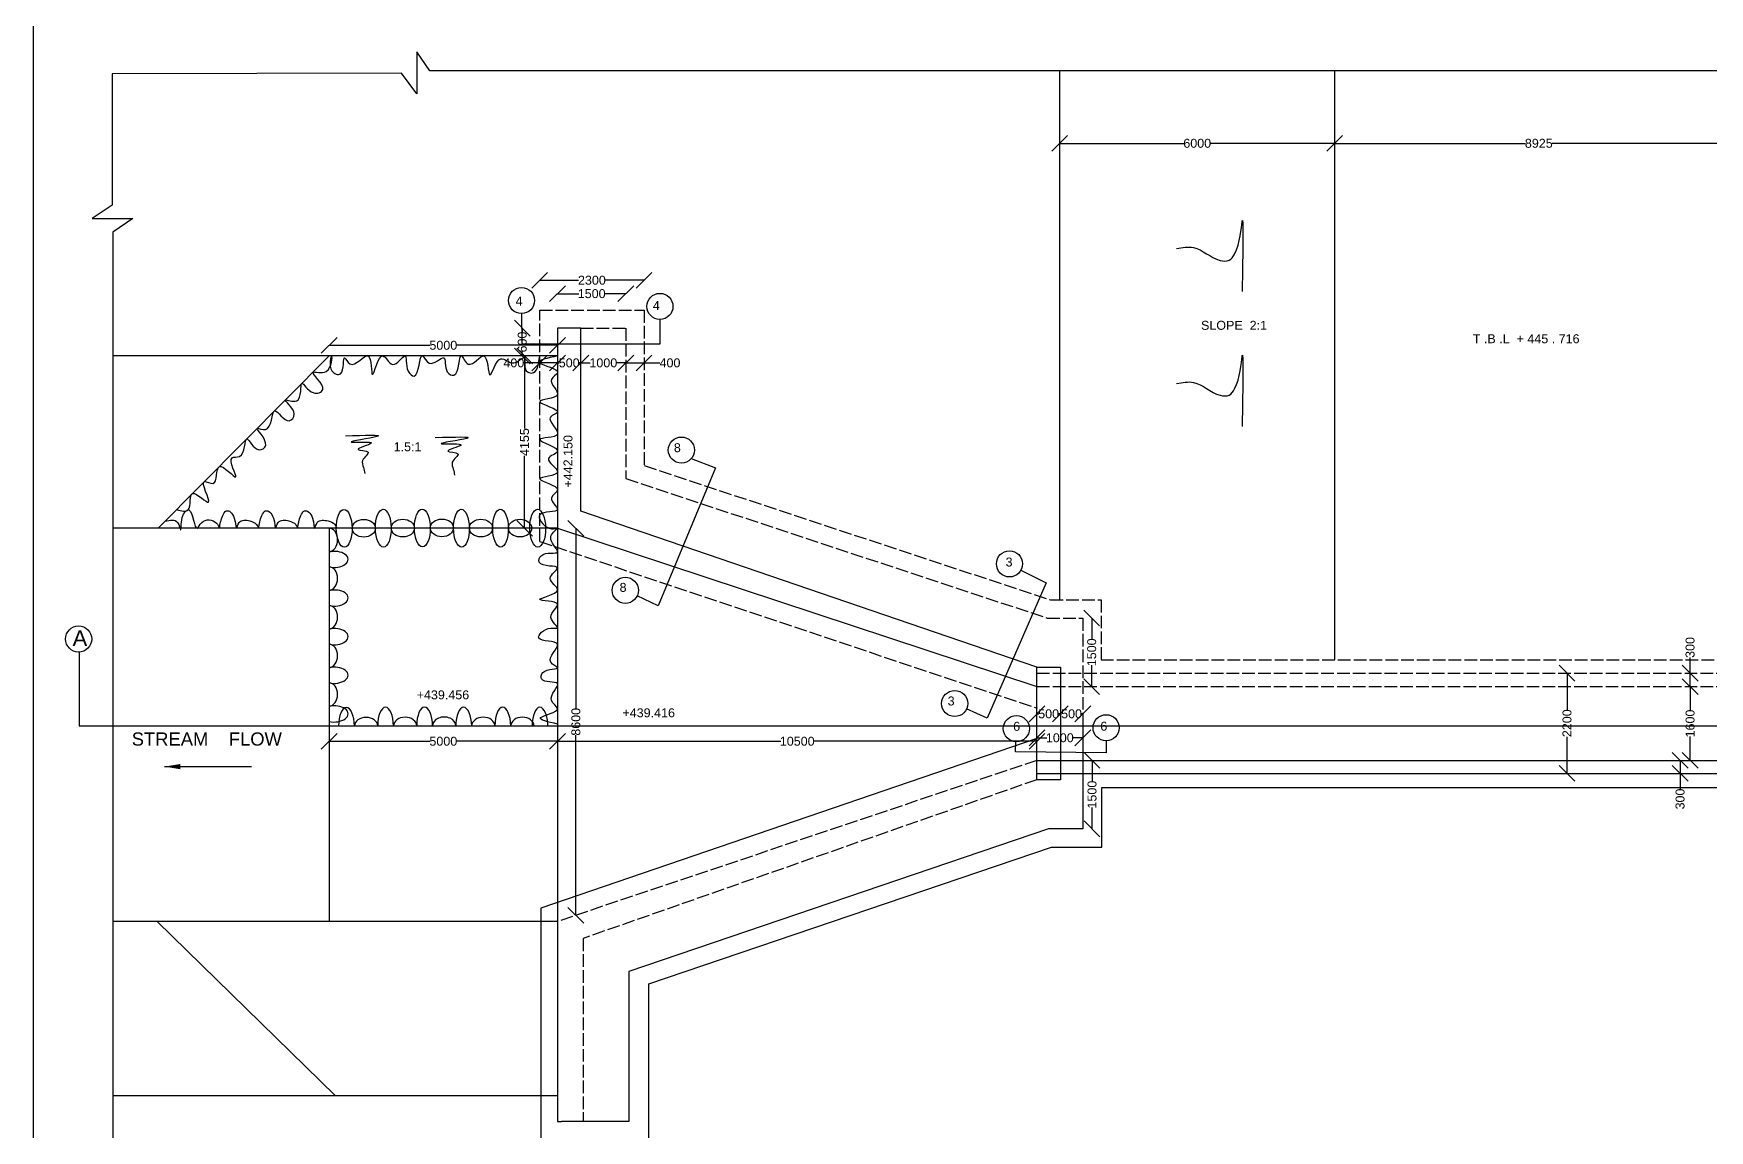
# Model space of a CAD drawing. Header units: millimetres. Extents: x 8337 to 17510, y 6818 to 12081.
# Drawn here: x 8337 to 11519, y 8591 to 10675 of the extents above; entities that cross this region are included whole.
import ezdxf

# ---------------------------------------------------------------- set-up
doc = ezdxf.new("R2010")
doc.units = ezdxf.units.MM
doc.header["$MEASUREMENT"] = 0
doc.linetypes.add('ACAD_ISO02W100', pattern=[15, 12, -3])
doc.layers.add('DIMENSION', color=2, linetype='Continuous')
doc.layers.add('DIMENSIONS', color=7, linetype='Continuous')
doc.styles.get("Standard").update_dxf_attribs({"font": 'arial.ttf', "height": 17})
doc.dimstyles.get("Standard").update_dxf_attribs({"dimtxt": 17, "dimasz": 30, "dimexe": 0.18, "dimexo": 0.0625, "dimgap": 0.09, "dimtad": 0, "dimdec": 0, "dimzin": 0, "dimdsep": 46, "dimtxsty": 'Standard', "dimblk": 'OBLIQUE', "dimcen": 0.09, "dimse1": 1, "dimse2": 1, "dimadec": 0, "dimazin": 0, "dimtfac": 1, "dimtdec": 0, "dimtofl": 0, "dimtmove": 0, "dimatfit": 3, "dimfxl": 1, "dimtolj": 1, "dimtzin": 0, "dimarcsym": 0})

# ---------------------------------------------------------------- blocks, each defined once
blk = doc.blocks.new('_Oblique')
at = {"color": 0, "linetype": 'ByBlock', "lineweight": -2}
blk.add_line((-0.5, -0.5), (0.5, 0.5), dxfattribs=at)
blk = doc.blocks.new('*D43')
at = {"layer": 'Defpoints', "color": 0}
for p in [(8898.5, 10062.4), (9332.2, 10082.5), (9332.2, 10062.4)]:
    blk.add_point(p, dxfattribs=at)
at = {"layer": 'DIMENSION', "color": 0, "lineweight": -2}
for p, q in [((8898.5, 10082.5), (9089.9, 10082.5)), ((9332.2, 10082.5), (9140.8, 10082.5))]:
    blk.add_line(p, q, dxfattribs=at)
at = {"layer": 'DIMENSION', "color": 0, "lineweight": -2, "xscale": 30, "yscale": 30, "zscale": 30, "rotation": 180}
blk.add_blockref('_Oblique', (8898.5, 10082.5), dxfattribs=at)
at = {"layer": 'DIMENSION', "color": 0, "lineweight": -2, "xscale": 30, "yscale": 30, "zscale": 30}
blk.add_blockref('_Oblique', (9332.2, 10082.5), dxfattribs=at)
at = {"layer": 'DIMENSION', "color": 0, "insert": (9115.3, 10082.5), "char_height": 17, "attachment_point": 5}
blk.add_mtext('\\A1;5000', dxfattribs=at)
blk = doc.blocks.new('*D44')
at = {"layer": 'Defpoints', "color": 0}
for p in [(9496.5, 10206.1), (9298.3, 10149.5), (9496.5, 10149.5)]:
    blk.add_point(p, dxfattribs=at)
at = {"layer": 'DIMENSION', "color": 0, "lineweight": -2}
for p, q in [((9298.3, 10206.1), (9371.8, 10206.1)), ((9496.5, 10206.1), (9423, 10206.1))]:
    blk.add_line(p, q, dxfattribs=at)
at = {"layer": 'DIMENSION', "color": 0, "lineweight": -2, "xscale": 30, "yscale": 30, "zscale": 30, "rotation": 180}
blk.add_blockref('_Oblique', (9298.3, 10206.1), dxfattribs=at)
at = {"layer": 'DIMENSION', "color": 0, "lineweight": -2, "xscale": 30, "yscale": 30, "zscale": 30}
blk.add_blockref('_Oblique', (9496.5, 10206.1), dxfattribs=at)
at = {"layer": 'DIMENSION', "color": 0, "insert": (9397.4, 10206.1), "char_height": 17, "attachment_point": 5}
blk.add_mtext('\\A1;2300', dxfattribs=at)
blk = doc.blocks.new('*D45')
at = {"layer": 'Defpoints', "color": 0}
for p in [(9461.8, 10180.6), (9332.2, 10115), (9461.8, 10115)]:
    blk.add_point(p, dxfattribs=at)
at = {"layer": 'DIMENSION', "color": 0, "lineweight": -2}
for p, q in [((9332.2, 10180.6), (9372.4, 10180.6)), ((9461.8, 10180.6), (9421.7, 10180.6))]:
    blk.add_line(p, q, dxfattribs=at)
at = {"layer": 'DIMENSION', "color": 0, "lineweight": -2, "xscale": 30, "yscale": 30, "zscale": 30, "rotation": 180}
blk.add_blockref('_Oblique', (9332.2, 10180.6), dxfattribs=at)
at = {"layer": 'DIMENSION', "color": 0, "lineweight": -2, "xscale": 30, "yscale": 30, "zscale": 30}
blk.add_blockref('_Oblique', (9461.8, 10180.6), dxfattribs=at)
at = {"layer": 'DIMENSION', "color": 0, "insert": (9397, 10180.6), "char_height": 17, "attachment_point": 5}
blk.add_mtext('\\A1;1500', dxfattribs=at)
blk = doc.blocks.new('*D46')
at = {"layer": 'Defpoints', "color": 0}
for p in [(9298.3, 10049.1), (9332.2, 10049.1), (9332.2, 10049.1)]:
    blk.add_point(p, dxfattribs=at)
at = {"layer": 'DIMENSION', "color": 0, "lineweight": -2}
for p, q in [((9298.3, 10049.1), (9268.3, 10049.1)), ((9332.2, 10049.1), (9298.3, 10049.1))]:
    blk.add_line(p, q, dxfattribs=at)
at = {"layer": 'DIMENSION', "color": 0, "lineweight": -2, "xscale": 30, "yscale": 30, "zscale": 30, "rotation": 180}
blk.add_blockref('_Oblique', (9298.3, 10049.1), dxfattribs=at)
at = {"layer": 'DIMENSION', "color": 0, "lineweight": -2, "xscale": 30, "yscale": 30, "zscale": 30}
blk.add_blockref('_Oblique', (9332.2, 10049.1), dxfattribs=at)
at = {"layer": 'DIMENSION', "color": 0, "insert": (9249.2, 10049.1), "char_height": 17, "attachment_point": 5}
blk.add_mtext('\\A1;400', dxfattribs=at)
blk = doc.blocks.new('*D47')
at = {"layer": 'Defpoints', "color": 0}
for p in [(9332.2, 10049.1), (9376.3, 10049.1), (9376.3, 10049.1)]:
    blk.add_point(p, dxfattribs=at)
at = {"layer": 'DIMENSION', "color": 0, "lineweight": -2}
for p, q in [((9332.2, 10049.1), (9335.4, 10049.1)), ((9376.3, 10049.1), (9373.1, 10049.1))]:
    blk.add_line(p, q, dxfattribs=at)
at = {"layer": 'DIMENSION', "color": 0, "lineweight": -2, "xscale": 30, "yscale": 30, "zscale": 30, "rotation": 180}
blk.add_blockref('_Oblique', (9332.2, 10049.1), dxfattribs=at)
at = {"layer": 'DIMENSION', "color": 0, "lineweight": -2, "xscale": 30, "yscale": 30, "zscale": 30}
blk.add_blockref('_Oblique', (9376.3, 10049.1), dxfattribs=at)
at = {"layer": 'DIMENSION', "color": 0, "insert": (9354.3, 10049.1), "char_height": 17, "attachment_point": 5}
blk.add_mtext('\\A1;500', dxfattribs=at)
blk = doc.blocks.new('*D48')
at = {"layer": 'Defpoints', "color": 0}
for p in [(9376.3, 10049.1), (9461.8, 10049.1), (9461.8, 10049.1)]:
    blk.add_point(p, dxfattribs=at)
at = {"layer": 'DIMENSION', "color": 0, "lineweight": -2}
for p, q in [((9376.3, 10049.1), (9394.4, 10049.1)), ((9461.8, 10049.1), (9443.7, 10049.1))]:
    blk.add_line(p, q, dxfattribs=at)
at = {"layer": 'DIMENSION', "color": 0, "lineweight": -2, "xscale": 30, "yscale": 30, "zscale": 30, "rotation": 180}
blk.add_blockref('_Oblique', (9376.3, 10049.1), dxfattribs=at)
at = {"layer": 'DIMENSION', "color": 0, "lineweight": -2, "xscale": 30, "yscale": 30, "zscale": 30}
blk.add_blockref('_Oblique', (9461.8, 10049.1), dxfattribs=at)
at = {"layer": 'DIMENSION', "color": 0, "insert": (9419.1, 10049.1), "char_height": 17, "attachment_point": 5}
blk.add_mtext('\\A1;1000', dxfattribs=at)
blk = doc.blocks.new('*D49')
at = {"layer": 'Defpoints', "color": 0}
for p in [(9461.8, 10049.1), (9496.5, 10049.1), (9496.5, 10049.1)]:
    blk.add_point(p, dxfattribs=at)
at = {"layer": 'DIMENSION', "color": 0, "lineweight": -2}
for p, q in [((9461.8, 10049.1), (9496.5, 10049.1)), ((9496.5, 10049.1), (9526.5, 10049.1))]:
    blk.add_line(p, q, dxfattribs=at)
at = {"layer": 'DIMENSION', "color": 0, "lineweight": -2, "xscale": 30, "yscale": 30, "zscale": 30, "rotation": 180}
blk.add_blockref('_Oblique', (9461.8, 10049.1), dxfattribs=at)
at = {"layer": 'DIMENSION', "color": 0, "lineweight": -2, "xscale": 30, "yscale": 30, "zscale": 30}
blk.add_blockref('_Oblique', (9496.5, 10049.1), dxfattribs=at)
at = {"layer": 'DIMENSION', "color": 0, "insert": (9545.7, 10049.1), "char_height": 17, "attachment_point": 5}
blk.add_mtext('\\A1;400', dxfattribs=at)
blk = doc.blocks.new('*D50')
at = {"layer": 'Defpoints', "color": 0}
for p in [(9332.2, 10115), (9265.2, 10062.4), (9332.2, 10062.4)]:
    blk.add_point(p, dxfattribs=at)
at = {"layer": 'DIMENSION', "color": 0, "lineweight": -2}
for p, q in [((9265.2, 10115), (9265.2, 10107.6)), ((9265.2, 10062.4), (9265.2, 10069.8))]:
    blk.add_line(p, q, dxfattribs=at)
at = {"layer": 'DIMENSION', "color": 0, "lineweight": -2, "xscale": 30, "yscale": 30, "zscale": 30}
for p, rotation in [((9265.2, 10115), 90), ((9265.2, 10062.4), 270)]:
    blk.add_blockref('_Oblique', p, dxfattribs=dict(at, rotation=rotation))
at = {"layer": 'DIMENSION', "color": 0, "insert": (9265.2, 10088.7), "char_height": 17, "attachment_point": 5, "rotation": 90}
blk.add_mtext('\\A1;600', dxfattribs=at)
blk = doc.blocks.new('*D51')
at = {"layer": 'Defpoints', "color": 0}
for p in [(8898.5, 9330.3), (9332.2, 9330.3), (9332.2, 9330.3)]:
    blk.add_point(p, dxfattribs=at)
at = {"layer": 'DIMENSION', "color": 0, "lineweight": -2}
for p, q in [((8898.5, 9330.3), (9089.9, 9330.3)), ((9332.2, 9330.3), (9140.8, 9330.3))]:
    blk.add_line(p, q, dxfattribs=at)
at = {"layer": 'DIMENSION', "color": 0, "lineweight": -2, "xscale": 30, "yscale": 30, "zscale": 30, "rotation": 180}
blk.add_blockref('_Oblique', (8898.5, 9330.3), dxfattribs=at)
at = {"layer": 'DIMENSION', "color": 0, "lineweight": -2, "xscale": 30, "yscale": 30, "zscale": 30}
blk.add_blockref('_Oblique', (9332.2, 9330.3), dxfattribs=at)
at = {"layer": 'DIMENSION', "color": 0, "insert": (9115.3, 9330.3), "char_height": 17, "attachment_point": 5}
blk.add_mtext('\\A1;5000', dxfattribs=at)
blk = doc.blocks.new('*D52')
at = {"layer": 'Defpoints', "color": 0}
for p in [(9332.2, 9330.3), (10242.4, 9330.3), (10242.4, 9330.3)]:
    blk.add_point(p, dxfattribs=at)
at = {"layer": 'DIMENSION', "color": 0, "lineweight": -2}
for p, q in [((9332.2, 9330.3), (9756.1, 9330.3)), ((10242.4, 9330.3), (9818.6, 9330.3))]:
    blk.add_line(p, q, dxfattribs=at)
at = {"layer": 'DIMENSION', "color": 0, "lineweight": -2, "xscale": 30, "yscale": 30, "zscale": 30, "rotation": 180}
blk.add_blockref('_Oblique', (9332.2, 9330.3), dxfattribs=at)
at = {"layer": 'DIMENSION', "color": 0, "lineweight": -2, "xscale": 30, "yscale": 30, "zscale": 30}
blk.add_blockref('_Oblique', (10242.4, 9330.3), dxfattribs=at)
at = {"layer": 'DIMENSION', "color": 0, "insert": (9787.3, 9330.3), "char_height": 17, "attachment_point": 5}
blk.add_mtext('\\A1;10500', dxfattribs=at)
blk = doc.blocks.new('*D53')
at = {"layer": 'Defpoints', "color": 0}
for p in [(10242.4, 9330.3), (10329.5, 9336.9), (10329.5, 9330.3)]:
    blk.add_point(p, dxfattribs=at)
at = {"layer": 'DIMENSION', "color": 0, "lineweight": -2}
for p, q in [((10242.4, 9336.9), (10261.3, 9336.9)), ((10329.5, 9336.9), (10310.6, 9336.9))]:
    blk.add_line(p, q, dxfattribs=at)
at = {"layer": 'DIMENSION', "color": 0, "lineweight": -2, "xscale": 30, "yscale": 30, "zscale": 30, "rotation": 180}
blk.add_blockref('_Oblique', (10242.4, 9336.9), dxfattribs=at)
at = {"layer": 'DIMENSION', "color": 0, "lineweight": -2, "xscale": 30, "yscale": 30, "zscale": 30}
blk.add_blockref('_Oblique', (10329.5, 9336.9), dxfattribs=at)
at = {"layer": 'DIMENSION', "color": 0, "insert": (10285.9, 9336.9), "char_height": 17, "attachment_point": 5}
blk.add_mtext('\\A1;1000', dxfattribs=at)
blk = doc.blocks.new('*D54')
at = {"layer": 'Defpoints', "color": 0}
for p in [(10345.3, 9294), (10329.5, 9164.1), (10347.1, 9164.1)]:
    blk.add_point(p, dxfattribs=at)
at = {"layer": 'DIMENSION', "color": 0, "lineweight": -2}
for p, q in [((10347.1, 9294), (10347.1, 9253.7)), ((10347.1, 9164.1), (10347.1, 9204.4))]:
    blk.add_line(p, q, dxfattribs=at)
at = {"layer": 'DIMENSION', "color": 0, "lineweight": -2, "xscale": 30, "yscale": 30, "zscale": 30}
for p, rotation in [((10347.1, 9294), 90), ((10347.1, 9164.1), 270)]:
    blk.add_blockref('_Oblique', p, dxfattribs=dict(at, rotation=rotation))
at = {"layer": 'DIMENSION', "color": 0, "insert": (10347.1, 9229), "char_height": 17, "attachment_point": 5, "rotation": 90}
blk.add_mtext('\\A1;1500', dxfattribs=at)
blk = doc.blocks.new('*D55')
at = {"layer": 'Defpoints', "color": 0}
for p in [(10242.4, 9382.4), (10287, 9382.4), (10287, 9382.4)]:
    blk.add_point(p, dxfattribs=at)
at = {"layer": 'DIMENSION', "color": 0, "lineweight": -2}
for p, q in [((10242.4, 9382.4), (10245.9, 9382.4)), ((10287, 9382.4), (10283.5, 9382.4))]:
    blk.add_line(p, q, dxfattribs=at)
at = {"layer": 'DIMENSION', "color": 0, "lineweight": -2, "xscale": 30, "yscale": 30, "zscale": 30, "rotation": 180}
blk.add_blockref('_Oblique', (10242.4, 9382.4), dxfattribs=at)
at = {"layer": 'DIMENSION', "color": 0, "lineweight": -2, "xscale": 30, "yscale": 30, "zscale": 30}
blk.add_blockref('_Oblique', (10287, 9382.4), dxfattribs=at)
at = {"layer": 'DIMENSION', "color": 0, "insert": (10264.7, 9382.4), "char_height": 17, "attachment_point": 5}
blk.add_mtext('\\A1;500', dxfattribs=at)
blk = doc.blocks.new('*D56')
at = {"layer": 'Defpoints', "color": 0}
for p in [(10287, 9382.4), (10329.5, 9382.4), (10329.5, 9382.4)]:
    blk.add_point(p, dxfattribs=at)
at = {"layer": 'DIMENSION', "color": 0, "lineweight": -2}
for p, q in [((10287, 9382.4), (10289.4, 9382.4)), ((10329.5, 9382.4), (10327.1, 9382.4))]:
    blk.add_line(p, q, dxfattribs=at)
at = {"layer": 'DIMENSION', "color": 0, "lineweight": -2, "xscale": 30, "yscale": 30, "zscale": 30, "rotation": 180}
blk.add_blockref('_Oblique', (10287, 9382.4), dxfattribs=at)
at = {"layer": 'DIMENSION', "color": 0, "lineweight": -2, "xscale": 30, "yscale": 30, "zscale": 30}
blk.add_blockref('_Oblique', (10329.5, 9382.4), dxfattribs=at)
at = {"layer": 'DIMENSION', "color": 0, "insert": (10308.2, 9382.4), "char_height": 17, "attachment_point": 5}
blk.add_mtext('\\A1;500', dxfattribs=at)
blk = doc.blocks.new('*D57')
at = {"layer": 'Defpoints', "color": 0}
for p in [(10329.5, 9564.4), (10346.5, 9564.4), (10346, 9434.2)]:
    blk.add_point(p, dxfattribs=at)
at = {"layer": 'DIMENSION', "color": 0, "lineweight": -2}
for p, q in [((10346.5, 9564.4), (10346.5, 9523.9)), ((10346.5, 9434.2), (10346.5, 9474.6))]:
    blk.add_line(p, q, dxfattribs=at)
at = {"layer": 'DIMENSION', "color": 0, "lineweight": -2, "xscale": 30, "yscale": 30, "zscale": 30}
for p, rotation in [((10346.5, 9564.4), 90), ((10346.5, 9434.2), 270)]:
    blk.add_blockref('_Oblique', p, dxfattribs=dict(at, rotation=rotation))
at = {"layer": 'DIMENSION', "color": 0, "insert": (10346.5, 9499.3), "char_height": 17, "attachment_point": 5, "rotation": 90}
blk.add_mtext('\\A1;1500', dxfattribs=at)
blk = doc.blocks.new('*D58')
at = {"layer": 'Defpoints', "color": 0}
for p in [(11249, 9459.7), (11249, 9269.4), (11249, 9269.4)]:
    blk.add_point(p, dxfattribs=at)
at = {"layer": 'DIMENSION', "color": 0, "lineweight": -2}
for p, q in [((11249, 9459.7), (11249, 9390.2)), ((11249, 9269.4), (11249, 9339))]:
    blk.add_line(p, q, dxfattribs=at)
at = {"layer": 'DIMENSION', "color": 0, "lineweight": -2, "xscale": 30, "yscale": 30, "zscale": 30}
for p, rotation in [((11249, 9459.7), 90), ((11249, 9269.4), 270)]:
    blk.add_blockref('_Oblique', p, dxfattribs=dict(at, rotation=rotation))
at = {"layer": 'DIMENSION', "color": 0, "insert": (11249, 9364.6), "char_height": 17, "attachment_point": 5, "rotation": 90}
blk.add_mtext('\\A1;2200', dxfattribs=at)
blk = doc.blocks.new('*D59')
at = {"layer": 'Defpoints', "color": 0}
for p in [(11464.2, 9459.7), (11464.2, 9434.2), (11482.7, 9434.2)]:
    blk.add_point(p, dxfattribs=at)
at = {"layer": 'DIMENSION', "color": 0, "lineweight": -2}
for p, q in [((11482.7, 9459.7), (11482.7, 9489.7)), ((11482.7, 9434.2), (11482.7, 9459.7))]:
    blk.add_line(p, q, dxfattribs=at)
at = {"layer": 'DIMENSION', "color": 0, "lineweight": -2, "xscale": 30, "yscale": 30, "zscale": 30}
for p, rotation in [((11482.7, 9459.7), 90), ((11482.7, 9434.2), 270)]:
    blk.add_blockref('_Oblique', p, dxfattribs=dict(at, rotation=rotation))
at = {"layer": 'DIMENSION', "color": 0, "insert": (11482.7, 9508.5), "char_height": 17, "attachment_point": 5, "rotation": 90}
blk.add_mtext('\\A1;300', dxfattribs=at)
blk = doc.blocks.new('*D60')
at = {"layer": 'Defpoints', "color": 0}
for p in [(11482.7, 9434.2), (11482.7, 9294), (11482.7, 9294)]:
    blk.add_point(p, dxfattribs=at)
at = {"layer": 'DIMENSION', "color": 0, "lineweight": -2}
for p, q in [((11482.7, 9434.2), (11482.7, 9388.7)), ((11482.7, 9294), (11482.7, 9339.4))]:
    blk.add_line(p, q, dxfattribs=at)
at = {"layer": 'DIMENSION', "color": 0, "lineweight": -2, "xscale": 30, "yscale": 30, "zscale": 30}
for p, rotation in [((11482.7, 9434.2), 90), ((11482.7, 9294), 270)]:
    blk.add_blockref('_Oblique', p, dxfattribs=dict(at, rotation=rotation))
at = {"layer": 'DIMENSION', "color": 0, "insert": (11482.7, 9364.1), "char_height": 17, "attachment_point": 5, "rotation": 90}
blk.add_mtext('\\A1;1600', dxfattribs=at)
blk = doc.blocks.new('*D61')
at = {"layer": 'Defpoints', "color": 0}
for p in [(11463.7, 9294), (11463.7, 9269.4), (11463.7, 9269.4)]:
    blk.add_point(p, dxfattribs=at)
at = {"layer": 'DIMENSION', "color": 0, "lineweight": -2}
for p, q in [((11463.7, 9294), (11463.7, 9269.4)), ((11463.7, 9269.4), (11463.7, 9239.4))]:
    blk.add_line(p, q, dxfattribs=at)
at = {"layer": 'DIMENSION', "color": 0, "lineweight": -2, "xscale": 30, "yscale": 30, "zscale": 30}
for p, rotation in [((11463.7, 9294), 90), ((11463.7, 9269.4), 270)]:
    blk.add_blockref('_Oblique', p, dxfattribs=dict(at, rotation=rotation))
at = {"layer": 'DIMENSION', "color": 0, "insert": (11463.7, 9220.6), "char_height": 17, "attachment_point": 5, "rotation": 90}
blk.add_mtext('\\A1;300', dxfattribs=at)
blk = doc.blocks.new('*D62')
at = {"layer": 'Defpoints', "color": 0}
for p in [(10285.8, 10468.9), (10807.8, 10468.9), (10807.8, 10466.2)]:
    blk.add_point(p, dxfattribs=at)
at = {"layer": 'DIMENSION', "color": 0, "lineweight": -2}
for p, q in [((10285.8, 10466.2), (10521.3, 10466.2)), ((10807.8, 10466.2), (10572.3, 10466.2))]:
    blk.add_line(p, q, dxfattribs=at)
at = {"layer": 'DIMENSION', "color": 0, "lineweight": -2, "xscale": 30, "yscale": 30, "zscale": 30, "rotation": 180}
blk.add_blockref('_Oblique', (10285.8, 10466.2), dxfattribs=at)
at = {"layer": 'DIMENSION', "color": 0, "lineweight": -2, "xscale": 30, "yscale": 30, "zscale": 30}
blk.add_blockref('_Oblique', (10807.8, 10466.2), dxfattribs=at)
at = {"layer": 'DIMENSION', "color": 0, "insert": (10546.8, 10466.2), "char_height": 17, "attachment_point": 5}
blk.add_mtext('\\A1;6000', dxfattribs=at)
blk = doc.blocks.new('*D63')
at = {"layer": 'Defpoints', "color": 0}
for p in [(10807.8, 10466.2), (11583, 10466.2), (11583, 10466.2)]:
    blk.add_point(p, dxfattribs=at)
at = {"layer": 'DIMENSION', "color": 0, "lineweight": -2}
for p, q in [((10807.8, 10466.2), (11169.9, 10466.2)), ((11583, 10466.2), (11221, 10466.2))]:
    blk.add_line(p, q, dxfattribs=at)
at = {"layer": 'DIMENSION', "color": 0, "lineweight": -2, "xscale": 30, "yscale": 30, "zscale": 30, "rotation": 180}
blk.add_blockref('_Oblique', (10807.8, 10466.2), dxfattribs=at)
at = {"layer": 'DIMENSION', "color": 0, "lineweight": -2, "xscale": 30, "yscale": 30, "zscale": 30}
blk.add_blockref('_Oblique', (11583, 10466.2), dxfattribs=at)
at = {"layer": 'DIMENSION', "color": 0, "insert": (11195.4, 10466.2), "char_height": 17, "attachment_point": 5}
blk.add_mtext('\\A1;8925', dxfattribs=at)
blk = doc.blocks.new('*D88')
at = {"layer": 'Defpoints', "color": 0}
for p in [(9332.2, 8608), (9467.3, 8608), (9467.3, 8552.5)]:
    blk.add_point(p, dxfattribs=at)
at = {"layer": 'DIMENSION', "color": 0, "lineweight": -2}
for p, q in [((9332.2, 8552.5), (9375.1, 8552.5)), ((9467.3, 8552.5), (9424.4, 8552.5))]:
    blk.add_line(p, q, dxfattribs=at)
at = {"layer": 'DIMENSION', "color": 0, "lineweight": -2, "xscale": 30, "yscale": 30, "zscale": 30, "rotation": 180}
blk.add_blockref('_Oblique', (9332.2, 8552.5), dxfattribs=at)
at = {"layer": 'DIMENSION', "color": 0, "lineweight": -2, "xscale": 30, "yscale": 30, "zscale": 30}
blk.add_blockref('_Oblique', (9467.3, 8552.5), dxfattribs=at)
at = {"layer": 'DIMENSION', "color": 0, "insert": (9399.8, 8552.5), "char_height": 17, "attachment_point": 5}
blk.add_mtext('\\A1;1500', dxfattribs=at)
blk = doc.blocks.new('*D103')
at = {"layer": 'Defpoints', "color": 0}
for p in [(9265.2, 10062.4), (9269.6, 9735), (9271.3, 9735)]:
    blk.add_point(p, dxfattribs=at)
at = {"layer": 'DIMENSION', "color": 0, "lineweight": -2}
for p, q in [((9269.6, 10062.4), (9269.6, 9924.6)), ((9269.6, 9735), (9269.6, 9872.8))]:
    blk.add_line(p, q, dxfattribs=at)
at = {"layer": 'DIMENSION', "color": 0, "lineweight": -2, "xscale": 30, "yscale": 30, "zscale": 30}
for p, rotation in [((9269.6, 10062.4), 90), ((9269.6, 9735), 270)]:
    blk.add_blockref('_Oblique', p, dxfattribs=dict(at, rotation=rotation))
at = {"layer": 'DIMENSION', "color": 0, "insert": (9269.6, 9898.7), "char_height": 17, "attachment_point": 5, "rotation": 90}
blk.add_mtext('\\A1;4155', dxfattribs=at)
blk = doc.blocks.new('*D104')
at = {"layer": 'Defpoints', "color": 0}
for p in [(9332.2, 9735), (9366.6, 8999.5), (9367, 8999.5)]:
    blk.add_point(p, dxfattribs=at)
at = {"layer": 'DIMENSION', "color": 0, "lineweight": -2}
for p, q in [((9367, 9735), (9367, 9392.7)), ((9367, 8999.5), (9367, 9341.8))]:
    blk.add_line(p, q, dxfattribs=at)
at = {"layer": 'DIMENSION', "color": 0, "lineweight": -2, "xscale": 30, "yscale": 30, "zscale": 30}
for p, rotation in [((9367, 9735), 90), ((9367, 8999.5), 270)]:
    blk.add_blockref('_Oblique', p, dxfattribs=dict(at, rotation=rotation))
at = {"layer": 'DIMENSION', "color": 0, "insert": (9367, 9367.3), "char_height": 17, "attachment_point": 5, "rotation": 90}
blk.add_mtext('\\A1;8600', dxfattribs=at)

msp = doc.modelspace()

# ---------------------------------------------------------------- linework, layer by layer
at = {"layer": 'DIMENSION', "color": 0}
for points in [[(11869.6, 10603.7), (9089.4, 10603.7), (9065.2, 10640), (9065.2, 10560.2), (9035.8, 10599.2), (8486.2, 10598.1)], [(8486.2, 10598.1), (8486.2, 10348.5), (8448.3, 10323.7), (8525.8, 10323.7), (8487.7, 10297.4), (8487.7, 8533), (8456.3, 8514.7), (8536.6, 8514.7), (8487.4, 8493.7), (8487.4, 8295.2), (15885.2, 8295.2)], [(10285.8, 9598.9), (10285.8, 10603.7)], [(10807.8, 9485.3), (10807.8, 10603.7)], [(9526.6, 10131.6), (9526.6, 10084.8), (9264.7, 10084.8), (9264.1, 10142.8)], [(10242.4, 9471.1), (9376.3, 9767.6), (9376.3, 10115), (9332.2, 10115), (9332.2, 10062.4)], [(9332.2, 10062.4), (8487.7, 10062.4)], [(8573.7, 9735), (8898.5, 10062.4)], [(9332.2, 10062.4), (9332.2, 8988)], [(9586.1, 9867.4), (9632.4, 9849.9), (9523, 9587.8), (9483.4, 9606.5)], [(9332.2, 9735), (8487.7, 9735)], [(8898.5, 9735), (8898.5, 8988)], [(9332.2, 9735), (10242.4, 9434.2)], [(10212.1, 9655.6), (10259.8, 9631.5), (10147.8, 9373.9), (10108.8, 9391.7)], [(8423.7, 9499.3), (8423.7, 9359.5), (15943.3, 9359.5), (15943.3, 9497.8)], [(10329.5, 9359.5), (10329.5, 9164.1), (10264.1, 9164.1), (9467.3, 8893), (9467.3, 8608), (9383.1, 8608)], [(10242.4, 9335.4), (9300.5, 9013.1), (9300.5, 8573.8), (9505.3, 8573.8), (9505.3, 8869.4), (10270.1, 9129.3), (10365.4, 9129.3), (10365.4, 9242.4), (14221.7, 9242.4)], [(10373.8, 9331.3), (10374.1, 9308.6), (10201.8, 9310.4), (10202.5, 9329.7)], [(10242.4, 9294), (14446.7, 9294)], [(10242.4, 9269.4), (14386.5, 9269.4)], [(9332.2, 8988), (8487.7, 8988)], [(8910, 8657.4), (8571.8, 8988)], [(9332.2, 8988), (9332.2, 8608), (9339.7, 8608)], [(8487.7, 8657.4), (9332.2, 8657.4)], [(9383.1, 8608), (9339.7, 8608)]]:
    msp.add_lwpolyline(points, dxfattribs=at)
at = {"layer": 'DIMENSION', "color": 0, "linetype": 'ACAD_ISO02W100', "ltscale": 2}
for points in [[(9298.3, 9709.7), (9298.3, 10149.5), (9496.5, 10149.5), (9496.5, 9854), (10268.1, 9598.9), (10364.1, 9598.9), (10364.1, 9485.3), (14221.7, 9485.3)], [(9376.3, 10115), (9461.8, 10115), (9461.8, 9829.3), (10262, 9564.4), (10329.5, 9564.4), (10329.5, 9359.5)], [(9298.3, 9709.7), (10243.1, 9393)], [(10242.4, 9459.7), (14446.7, 9459.7)], [(10242.4, 9434.2), (14446.7, 9434.2)], [(10242.4, 9294), (9332.2, 8988)], [(10242.4, 9257.3), (9380.6, 8955.7), (9380.6, 8608)]]:
    msp.add_lwpolyline(points, dxfattribs=at)
at = {"layer": 'DIMENSION', "color": 0}
msp.add_lwpolyline([(10242.4, 9471.1), (10287, 9471.1), (10287, 9257.3), (10242.4, 9257.3)], close=True, dxfattribs=at)
for centre in [(9263.8, 10167.6), (9526.6, 10156.4), (9567.3, 9883.5), (10190.3, 9667.3), (9460.9, 9617.1), (8422.8, 9524.6), (10086.3, 9402), (10203.4, 9354.4), (10373.8, 9356)]:
    msp.add_circle(centre, 24.8, dxfattribs=at)
for centre, major_axis, ratio in [((8927.1, 9734.8), (-0.4, 35.9), 0.418502), ((9001.3, 9735.1), (-0.4, 35.9), 0.418502), ((9075.5, 9735.5), (-0.4, 35.9), 0.418502), ((9149.7, 9735.1), (-0.4, 35.9), 0.418502), ((9223.8, 9735.1), (-0.4, 35.9), 0.418502), ((9294.5, 9735.1), (-0.4, 35.9), 0.418502), ((8964.2, 9735), (-22.1, 0), 0.760278), ((9038.4, 9735.3), (-22.1, 0), 0.760278), ((9112.6, 9735.7), (-22.1, 0), 0.760278), ((9186.8, 9735.3), (-22.1, 0), 0.760278), ((9260.9, 9735.3), (-22.1, 0), 0.760278)]:
    msp.add_ellipse(centre, major_axis=major_axis, ratio=ratio, dxfattribs=at)
for centre, major_axis, ratio, start_param, end_param in [((8898.5, 9713), (0, 22), 0.728275, 3.141593, 6.283185), ((8908.8, 9675.7), (25.6, 0.5), 0.598023, 4.288506, 8.256288), ((8898.5, 9639.6), (0, 22), 0.728275, 3.141593, 6.283185), ((8908.8, 9602.4), (25.6, 0.5), 0.598023, 4.288506, 8.256288), ((8898.5, 9566.2), (0, 22), 0.728275, 3.141593, 6.283185), ((8908.8, 9529), (25.6, 0.5), 0.598023, 4.288506, 8.256288), ((8898.5, 9492.8), (0, 22), 0.728275, 3.141593, 6.283185), ((8908.8, 9455.6), (25.6, 0.5), 0.598023, 4.288506, 8.256288), ((8898.5, 9419.4), (0, 22), 0.728275, 3.141593, 6.283185), ((8908.8, 9382.2), (25.6, 0.5), 0.598023, 4.288506, 8.256288), ((8931.5, 9358.8), (-0.4, 35.9), 0.418502, 4.727148, 7.829427), ((9005.7, 9359.1), (-0.4, 35.9), 0.418502, 4.718302, 7.838273), ((9079.9, 9359.5), (-0.4, 35.9), 0.418502, 4.707492, 7.849084), ((9154.1, 9359.1), (-0.4, 35.9), 0.418502, 4.718302, 7.838273), ((9228.3, 9359.1), (-0.4, 35.9), 0.418502, 4.718302, 7.838273), ((9299, 9359.1), (-0.4, 35.9), 0.418502, 4.718302, 7.838273), ((8968.6, 9358.9), (-22.1, 0), 0.760278, 3.175152, 6.251655), ((9042.8, 9359.3), (-22.1, 0), 0.760278, 3.156253, 6.270554), ((9117, 9359.6), (-22.1, 0), 0.760278, 3.13316, 6.293647), ((9191.2, 9359.3), (-22.1, 0), 0.760278, 3.156253, 6.270554), ((9265.4, 9359.3), (-22.1, 0), 0.760278, 3.156253, 6.270554)]:
    msp.add_ellipse(centre, major_axis=major_axis, ratio=ratio, start_param=start_param, end_param=end_param, dxfattribs=at)
for points in [[(10507.6, 10266.2), (10539.9, 10268.2), (10590.3, 10243.9), (10607.5, 10244.2), (10617.8, 10255.9), (10631.9, 10316.6), (10632.2, 10184.5)], [(8608.8, 9770.4), (8631, 9770.2), (8639.3, 9801.1), (8669.7, 9784.4), (8661.8, 9823.8), (8677.6, 9820), (8690, 9852.2), (8721, 9832.5), (8714.3, 9868.7), (8728.3, 9871.5), (8742.1, 9904.8), (8765.6, 9883.9), (8778, 9892.5), (8762.4, 9925.2), (8777.4, 9922.4), (8794.9, 9958), (8822.9, 9939.3), (8832.2, 9952), (8815.6, 9978.8), (8836.9, 9977.1), (8846.6, 10010.1), (8868.2, 9992.6), (8886.4, 9998.3), (8867.8, 10031.5), (8893.1, 10033), (8903.3, 10062.4), (8903.6, 10034), (8920.2, 10028.6), (8927.8, 10058.5), (8937.7, 10047.3), (8972.4, 10062.4), (8980.7, 10027), (9000.6, 10062.4), (9019.1, 10046.2), (9042, 10062.4), (9048.7, 10033.4), (9059.9, 10024.2), (9075.8, 10062.4), (9088.5, 10048.7), (9116.2, 10058.9), (9122.9, 10031.9), (9135.3, 10025.8), (9149.7, 10062.4), (9162.7, 10046.8), (9192.3, 10062.4), (9203.7, 10026.4), (9224.4, 10056.9), (9249.2, 10049.1), (9268.7, 10058.9), (9272.8, 10034.3), (9282.7, 10029.9), (9298.3, 10062.4)], [(9332.2, 10062.4), (9298.3, 10049.1), (9332.2, 10030.5), (9320.6, 10017.8), (9332.2, 9988.8), (9298.3, 9975.4), (9332.2, 9954.9), (9318.7, 9946.3), (9332.2, 9913.9), (9298.3, 9903.7), (9332.2, 9880.5), (9315.2, 9867.6), (9332.2, 9841.8), (9298.3, 9828.7), (9332.2, 9807.4), (9320.6, 9792.4), (9332.2, 9770.9), (9298.3, 9760.8), (9316.5, 9735), (9332.2, 9735)], [(10507.7, 10010), (10539.9, 10012), (10590.4, 9987.7), (10607.5, 9988), (10617.8, 9999.7), (10631.9, 10060.4), (10632.2, 9928.2)], [(8929.3, 9910.7), (8989.2, 9909.1), (8941.1, 9898.7), (8978.5, 9896.4), (8953.4, 9884.6), (8972.3, 9879.7), (8961.8, 9863.6), (8963.6, 9850.6), (8966.2, 9839.3)], [(9099.9, 9907.3), (9159.8, 9905.8), (9111.6, 9895.3), (9149, 9893), (9123.9, 9881.2), (9142.9, 9876.4), (9132.4, 9860.3), (9134.2, 9847.2), (9136.7, 9836)], [(8586.9, 9748.3), (8610.8, 9745.7), (8616.5, 9732.2), (8619.7, 9755.4), (8631.9, 9770), (8648.1, 9735), (8656.5, 9746), (8684.4, 9744.9), (8690.3, 9735)], [(8690.3, 9735), (8696.5, 9759.2), (8703, 9767.9), (8718.4, 9754.4), (8722.8, 9735), (8727.6, 9745.7), (8748, 9748.8), (8760.8, 9742), (8764.5, 9735)], [(8764.5, 9735), (8770.7, 9759.2), (8777.2, 9767.9), (8792.6, 9754.4), (8796.9, 9735), (8801.8, 9745.7), (8822.2, 9748.8), (8835, 9742), (8838.7, 9735)], [(8838.7, 9735), (8844.9, 9759.2), (8851.4, 9767.9), (8866.8, 9754.4), (8871.1, 9735), (8876, 9745.7), (8896.4, 9748.8), (8909.2, 9742), (8912.8, 9735)], [(9332.2, 9362.9), (9300.1, 9375.3), (9332.2, 9392.6), (9320.4, 9407.8), (9332.2, 9440), (9301.6, 9448.9), (9304.4, 9461), (9332.2, 9470.1), (9319.4, 9480.3), (9332.2, 9514.5), (9296.6, 9526.4), (9319.4, 9545.2), (9332.2, 9545.2), (9319.7, 9565.7), (9332.2, 9590.8), (9298.3, 9599.6), (9332.2, 9618.2), (9318.4, 9639.8), (9332.2, 9659.4), (9297.6, 9670.5), (9300.9, 9682.9), (9332.2, 9689.8), (9319.4, 9713.9), (9332.2, 9735)]]:
    msp.add_spline(points, degree=3, dxfattribs=at)
msp.add_open_spline([(8843.1, 9358.9), (8843.1, 9359.1), (8843.1, 9359.3), (8843.2, 9359.5)], degree=3, dxfattribs=at)
at = {"layer": 'DIMENSIONS'}
msp.add_lwpolyline([(17508.8, 6817.9), (8337.2, 6817.9), (8337.2, 12080.8), (17508.8, 12080.8)], close=True, dxfattribs=at)

# ---------------------------------------------------------------- texts
at = {"layer": 'DIMENSION', "color": 0}
for s, height, p in [('4', 17, (9252.5, 10158)), ('4', 17, (9513.1, 10149.5)), ('SLOPE  2:1', 17, (10554, 10112)), ('T .B .L  + 445 . 716', 17, (11070.1, 10086.5)), ('1.5:1', 17, (9021, 9881.3)), ('8', 17, (9553.1, 9879.5)), ('3', 17, (10182.9, 9662.3)), ('8', 17, (9450, 9614.2)), ('A', 30, (8411.3, 9511.2)), ('+439.456', 17, (9064.7, 9410)), ('+439.416', 17, (9455.4, 9375.9)), ('3', 17, (10072.9, 9398.4)), ('6', 17, (10197.4, 9350.2)), ('6', 17, (10362.8, 9350.5)), ('STREAM    FLOW', 25, (8523.6, 9322.1))]:
    msp.add_text(s, height=height, dxfattribs=at).set_placement(p)
msp.add_text('+442.150', height=17, rotation=90, dxfattribs=at).set_placement((9360.5, 9812.3))

# ---------------------------------------------------------------- dimensions: what is measured, and where the dimension line sits
for base, p1, p2, text, picture, middle in [((10807.8, 10466.2), (10285.8, 10468.9), (10807.8, 10468.9), '6000', '*D62', (10546.8, 10466.2)), ((11583, 10466.2), (10807.8, 10466.2), (11583, 10466.2), '8925', '*D63', (11195.4, 10466.2)), ((9496.5, 10206.1), (9298.3, 10149.5), (9496.5, 10149.5), '2300', '*D44', (9397.4, 10206.1)), ((9461.8, 10180.6), (9332.2, 10115), (9461.8, 10115), '1500', '*D45', (9397, 10180.6)), ((9332.2, 10082.5), (8898.5, 10062.4), (9332.2, 10062.4), '5000', '*D43', (9115.3, 10082.5)), ((9376.3, 10049.1), (9332.2, 10049.1), (9376.3, 10049.1), '500', '*D47', (9354.3, 10049.1)), ((9461.8, 10049.1), (9376.3, 10049.1), (9461.8, 10049.1), '1000', '*D48', (9419.1, 10049.1)), ((9496.5, 10049.1), (9461.8, 10049.1), (9496.5, 10049.1), '400', '*D49', (9545.7, 10049.1)), ((10287, 9382.4), (10242.4, 9382.4), (10287, 9382.4), '500', '*D55', (10264.7, 9382.4)), ((10329.5, 9382.4), (10287, 9382.4), (10329.5, 9382.4), '500', '*D56', (10308.2, 9382.4)), ((9332.2, 9330.3), (8898.5, 9330.3), (9332.2, 9330.3), '5000', '*D51', (9115.3, 9330.3)), ((10242.4, 9330.3), (9332.2, 9330.3), (10242.4, 9330.3), '10500', '*D52', (9787.3, 9330.3)), ((10329.5, 9336.9), (10242.4, 9330.3), (10329.5, 9330.3), '1000', '*D53', (10285.9, 9336.9)), ((9467.3, 8552.5), (9332.2, 8608), (9467.3, 8608), '1500', '*D88', (9399.8, 8552.5))]:
    dim = msp.add_linear_dim(base=base, p1=p1, p2=p2, text=text, dimstyle='Standard', dxfattribs=at)
    dim.commit()
    dim.dimension.update_dxf_attribs({"geometry": picture, "text_midpoint": middle})
for base, p1, p2, text, picture, middle in [((9265.2, 10062.4), (9332.2, 10115), (9332.2, 10062.4), '600', '*D50', (9265.2, 10088.7)), ((9269.6, 9735), (9265.2, 10062.4), (9271.3, 9735), '4155', '*D103', (9269.6, 9898.7)), ((9367, 8999.5), (9332.2, 9735), (9366.6, 8999.5), '8600', '*D104', (9367, 9367.3)), ((10346.5, 9564.4), (10346, 9434.2), (10329.5, 9564.4), '1500', '*D57', (10346.5, 9499.3)), ((11249, 9269.4), (11249, 9459.7), (11249, 9269.4), '2200', '*D58', (11249, 9364.6)), ((11482.7, 9294), (11482.7, 9434.2), (11482.7, 9294), '1600', '*D60', (11482.7, 9364.1)), ((10347.1, 9164.1), (10345.3, 9294), (10329.5, 9164.1), '1500', '*D54', (10347.1, 9229)), ((11463.7, 9269.4), (11463.7, 9294), (11463.7, 9269.4), '300', '*D61', (11463.7, 9220.6))]:
    dim = msp.add_linear_dim(base=base, p1=p1, p2=p2, angle=90, text=text, dimstyle='Standard', dxfattribs=at)
    dim.commit()
    dim.dimension.update_dxf_attribs({"geometry": picture, "text_midpoint": middle})
dim = msp.add_linear_dim(base=(9332.2, 10049.1), p1=(9298.3, 10049.1), p2=(9332.2, 10049.1), text='400', dimstyle='Standard', dxfattribs=at)
dim.commit()
dim.dimension.update_dxf_attribs({"geometry": '*D46', "text_midpoint": (9249.2, 10049.1), "dimtype": 160})
dim = msp.add_linear_dim(base=(11482.7, 9434.2), p1=(11464.2, 9459.7), p2=(11464.2, 9434.2), angle=90, text='300', dimstyle='Standard', dxfattribs=at)
dim.commit()
dim.dimension.update_dxf_attribs({"geometry": '*D59', "text_midpoint": (11482.7, 9508.5), "dimtype": 160})

# ---------------------------------------------------------------- leaders
msp.add_leader([(8585.9, 9282.2), (8751.3, 9282.2)], dimstyle='Standard', override={"dimgap": 0.09, "dimtad": 0}, dxfattribs=at)

doc.saveas('drawing.dxf')
